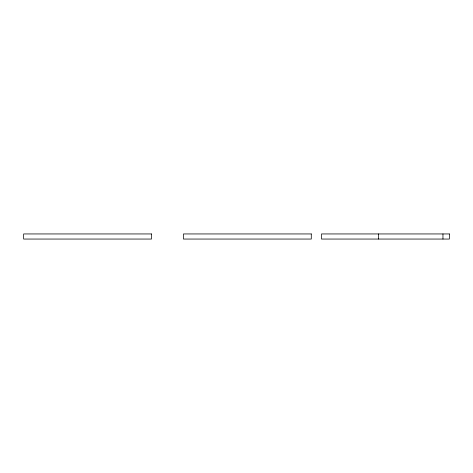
<?xml version="1.0" encoding="UTF-8"?>
<svg xmlns="http://www.w3.org/2000/svg" width="473" height="473" viewBox="0 0 473 473"><rect width="100%" height="100%" fill="white"/><g stroke="black" fill="none" stroke-linecap="round" stroke-linejoin="round"><path stroke-width="0.71" d="M442.959 233.946L442.959 239.054M378.4 233.946L378.4 239.054M151.49 233.946L23.65 233.946L23.65 239.054L151.49 239.054L151.49 233.946M311.287 233.946L183.447 233.946L183.447 239.054L311.287 239.054L311.287 233.946M449.35 233.946L321.51 233.946L321.51 239.054L449.35 239.054L449.35 233.946"/></g></svg>
